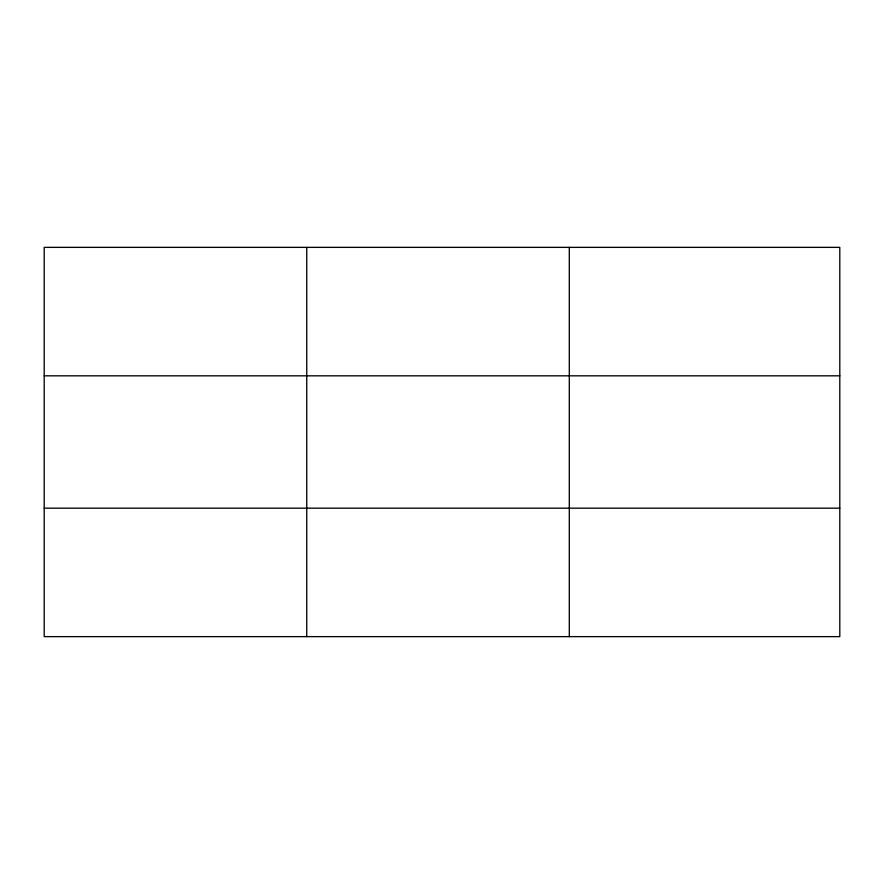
<?xml version="1.0" encoding="UTF-8"?>
<svg xmlns="http://www.w3.org/2000/svg" width="884" height="884" viewBox="0 0 884 884"><rect width="100%" height="100%" fill="white"/><g stroke="black" fill="none" stroke-linecap="round" stroke-linejoin="round"><path stroke-width="1.33" d="M306.748 636.635L306.748 247.365M569.296 636.635L569.296 247.365M839.8 375.822L839.8 247.365L44.2 247.365L44.2 636.635L839.8 636.635L839.8 375.822L44.2 375.822M44.2 508.178L839.8 508.178"/></g></svg>
